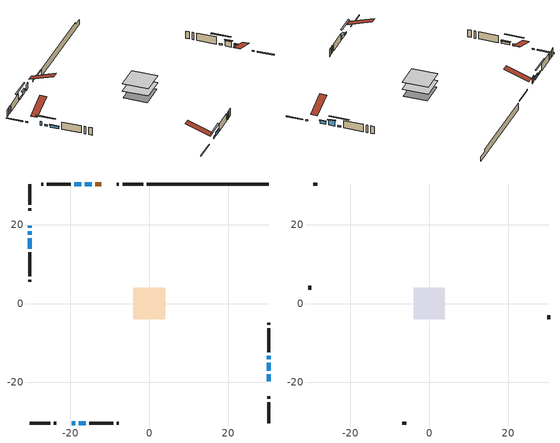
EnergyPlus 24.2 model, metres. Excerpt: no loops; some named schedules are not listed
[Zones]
conditioned space
 floor adiabatic (AdiabaticFloorConstruction): -3.98,-3.98 -3.98,3.98 3.98,3.98 3.98,-3.98 z0.61
 floor foundation (Slab1 construction): -4.02,-3.7 -4.02,3.7 4.02,3.7 4.02,-3.7 z-1.65
 wall outside (RimJoist1 construction): -1.54,30.28 -6.75,30.28 / -30.28,-30.28 -25.07,-30.28 / -30.28,30.28 -30.28,25.07 / 30.28,-30.28 30.28,-25.07 z0.61:0.91
 wall outside (RimJoist2 construction): -7.68,30.28 -8.26,30.28 / -24.14,-30.28 -23.56,-30.28 / -30.28,24.14 -30.28,23.56 / 30.28,-24.14 30.28,-23.56 z0.61:0.91
 wall outside (AdiabaticWallConstruction 1): -12.16,30.28 -13.69,30.28 z0.61:2.64
 wall outside (AdiabaticWallConstruction): -30.28,19.65 -30.28,19.23 z0.61:1.83; -19.65,-30.28 -18.79,-30.28 / -30.28,18.31 -30.28,17.44 / 30.28,-14.14 30.28,-13.27 / -17.28,30.28 -19,30.28 z0.61:1.17; 30.28,-19.65 30.28,-17.98 / -14.62,30.28 -16.35,30.28 / -17.86,-30.28 -16.13,-30.28 z0.61:1.58; 30.28,-17.05 30.28,-15.07 z0.61:2.39; -30.28,16.51 -30.28,13.87 z0.61:1.32
 wall outside (Wall1 construction): -19.93,30.28 -25.95,30.28 / -15.2,-30.28 -9.18,-30.28 / -30.28,12.94 -30.28,6.92 / 30.28,-12.35 30.28,-6.33 z0.61:3.05
 wall outside (Wall2 construction): -26.88,30.28 -27.41,30.28 / -8.26,-30.28 -7.72,-30.28 / -30.28,6 -30.28,5.46 / 30.28,-5.4 30.28,-4.86 z0.61:3.05
 wall foundation (FoundationWall1 construction): -0.61,30.28,-1.65 -0.61,30.28,0.61 27.19,30.28,0.61 27.19,30.28,-0.17 30.28,30.28,-0.17 30.28,30.28,-1.65
 window (WindowConstruction 5): -30.28,19.65 -30.28,19.23 z0.61:1.83
 window (WindowConstruction 8): -19.65,-30.28 -18.79,-30.28 z0.61:1.17
 window (WindowConstruction 9): -30.28,18.31 -30.28,17.44 z0.61:1.17
 window (WindowConstruction): 30.28,-19.65 30.28,-17.98 z0.61:1.58
 window (WindowConstruction 1): 30.28,-17.05 30.28,-15.07 z0.61:2.39
 window (WindowConstruction 2): -14.62,30.28 -16.35,30.28 z0.61:1.58
 window (WindowConstruction 3): -17.86,-30.28 -16.13,-30.28 z0.61:1.58
 window (WindowConstruction 4): -30.28,16.51 -30.28,13.87 z0.61:1.32
 window (WindowConstruction 6): 30.28,-14.14 30.28,-13.27 z0.61:1.17
 window (WindowConstruction 7): -17.28,30.28 -19,30.28 z0.61:1.17
 door (Door): -12.16,30.28 -13.69,30.28 z0.61:2.64
 ceiling adiabatic (AdiabaticFloorConstruction): 3.98,-3.98 3.98,3.98 -3.98,3.98 -3.98,-3.98 z0.61
attic - vented
 floor to conditioned space (Floor1 construction Reversed): -3.98,-3.98 -3.98,3.98 3.98,3.98 3.98,-3.98 z3.05
 wall outside (Wall3 construction): -28.34,30.28 -29.35,30.28 / -6.79,-30.28 -5.79,-30.28 / -30.28,4.53 -30.28,3.53 / 30.28,-3.93 30.28,-2.93 z0.61:3.05
 roof outside (Roof1 construction): -11.24,30.28,3.05 -11.24,22.51,5.64 -9.19,22.51,5.64 -9.19,30.28,3.05; -20.58,-30.28,3.05 -20.58,-22.51,5.64 -22.63,-22.51,5.64 -22.63,-30.28,3.05; -30.28,20.58,3.05 -22.51,20.58,5.64 -22.51,22.63,5.64 -30.28,22.63,3.05; 30.28,-20.58,3.05 22.51,-20.58,5.64 22.51,-22.63,5.64 30.28,-22.63,3.05
shading: -16.15,-30.28 -22.29,-30.28 -22.29,-30.69 -16.15,-30.69 z3.81; -30.28,14.8 -30.28,20.94 -30.69,20.94 -30.69,14.8 z3.81; 30.28,-17.78 30.28,-19.85 30.69,-19.85 30.69,-17.78 z1.78; 30.28,-14.87 30.28,-17.25 30.69,-17.25 30.69,-14.87 z2.59; -16.55,30.28 -14.42,30.28 -14.42,30.69 -16.55,30.69 z1.78; -15.93,-30.28 -18.06,-30.28 -18.06,-30.69 -15.93,-30.69 z1.78; -30.28,13.67 -30.28,16.71 -30.69,16.71 -30.69,13.67 z1.52; 30.28,-10.63 30.28,-16.78 30.69,-16.78 30.69,-10.63 z3.81; -21.64,30.28 -14.64,30.28 -14.64,30.69 -21.64,30.69 z3.81
[Building]
Building 1: Terrain=Suburbs
[Site:Location]
Edmonton Intl AP_AB: Latitude {deg}=53.31; Longitude {deg}=-113.58; Time Zone {hr}=-7; Elevation {m}=723; Keep Site Location Information=Yes
[Site:GroundTemperature:Shallow]
-1.56185, -3.61833, -3.78302, -2.80711, 1.11059, 5.01004, 8.39065, 10.5322, 10.7141, 8.97234, 5.67794, 1.89811
[Site:WaterMainsTemperature]
Calculation Method=Schedule; Temperature Schedule=mains temperature schedule
[Material] Roughness=Rough; Thermal Absorptance=0.9
Name | Thickness {m} | Conductivity {W/m-K} | Density {kg/m3} | Specific Heat {J/kg-K} | Solar Absorptance | Visible Absorptance
asphalt or fiberglass shingles | 0.00635 | 0.162714 | 1121.4 | 1465.45 | 0.4 | 0.4
ceiling loosefill ins | 0.0846667 | 0.0480833 | 16.02 | 1046.75 | 0.7 | 0.7
ceiling stud and cavity | 0.1397 | 0.0848526 | 65.682 | 1177.47 | 0.7 | 0.7
concrete 4.0 in. | 0.1016 | 1.803125 | 2242.8 | 837.4 | 0.7 | 0.7
concrete 8.0 in. | 0.2032 | 1.803125 | 2242.8 | 837.4 | 0.7 | 0.7
door material | 0.04445 | 0.053851 | 512.64 | 1214.23 | 0.7 | 0.7
exterior vertical ins | 0.0271909 | 0.029427 | 32.04 | 1214.23 | 0.7 | 0.7
floor covering | 0.0127 | 0.0433444 | 54.468 | 1339.84 | 0.6 | 0.6
floor rigid ins; wall rigid ins 1 | 0.512978 | 0.029427 | 32.04 | 1214.23 | 0.7 | 0.7
floor stud and cavity | 0.1397 | 1.75129 | 37.0049 | 1207.88 | 0.7 | 0.7
furniture material conditioned space 1 | 0.1524 | 0.115458 | 640.8 | 1214.23 | 0.6 | 0.6
gypsum board | 0.0127 | 0.160291 | 801 | 837.4 | 0.6 | 0.6
gypsum board 1 | 0.0127 | 0.160291 | 801 | 837.4 | 0.7 | 0.7
osb sheathing 0.5 in. | 0.0127 | 0.115458 | 512.64 | 1214.23 | 0.7 | 0.7
osb sheathing 0.75 in. | 0.01905 | 0.115458 | 512.64 | 1214.23 | 0.7 | 0.7
osb sheathing 2.0 in. | 0.0508 | 0.115458 | 512.64 | 1214.23 | 0.7 | 0.7
rim joist stud and cavity | 0.0508 | 0.0296939 | 125.044 | 1163.47 | 0.6 | 0.6
rim joist stud and cavity 1 | 0.0508 | 0.104357 | 50.32683 | 1063.81 | 0.6 | 0.6
wall rigid ins | 0.051816 | 0.029427 | 32.04 | 1214.23 | 0.7 | 0.7
wall stud and cavity | 0.1397 | 0.127966 | 139.0536 | 1170.24 | 0.7 | 0.7
wall stud and cavity 1 | 0.1397 | 0.390845 | 139.0536 | 1170.24 | 0.7 | 0.7
wall stud and cavity 2 | 0.0889 | 6.1454 | 50.32683 | 1063.81 | 0.6 | 0.6
wall stud and cavity 3 | 0.0889 | 0.380278 | 52.3479 | 1209.89 | 0.7 | 0.7
wall stud and cavity 4 | 0.0889 | 0.391764 | 83.0341 | 1211.67 | 0.7 | 0.7
wood siding | 0.0254 | 0.102417 | 544.68 | 1172.36 | 0.4 | 0.4
wood siding 1 | 0.00254 | 0.102417 | 544.68 | 1172.36 | 0.4 | 0.4
wood siding 2; wood siding 3; wood siding 4 | 0.0254 | 0.102417 | 544.68 | 1172.36 | 0.7 | 0.7
[WindowMaterial:SimpleGlazingSystem]
Name | U-Factor {W/m2-K} | Solar Heat Gain Coefficient
WindowMaterial | 4.06658 | 0.55
WindowMaterial 1 | 3.296079 | 0.7
WindowMaterial 2 | 4.05977 | 0.55
WindowMaterial 3 | 4.50038 | 0.53
WindowMaterial 4 | 3.30687 | 0.6
WindowMaterial 5 | 4.982445 | 0.5
[Construction]
AdiabaticFloorConstruction: floor stud and cavity, floor rigid ins, osb sheathing 0.75 in., floor covering
AdiabaticWallConstruction: wood siding 3, wall rigid ins 1, wall stud and cavity 3, gypsum board
AdiabaticWallConstruction 1: wood siding 4, wall rigid ins 1, wall stud and cavity 3, gypsum board
Door: door material
Floor1 construction Reversed: gypsum board, ceiling stud and cavity, ceiling loosefill ins
FoundationWall1 construction: concrete 8.0 in., gypsum board 1
furniture construction conditioned space 1: furniture material conditioned space 1
PartitionWallConstruction: gypsum board, wall stud and cavity 4, gypsum board
RimJoist1 construction: wood siding 2, osb sheathing 2.0 in., rim joist stud and cavity
RimJoist2 construction: wood siding 2, rim joist stud and cavity 1
Roof1 construction: asphalt or fiberglass shingles
Slab1 construction: concrete 4.0 in.
Wall1 construction: wood siding, wall rigid ins, osb sheathing 0.5 in., wall stud and cavity, gypsum board
Wall2 construction: wood siding, wall rigid ins, osb sheathing 0.5 in., wall stud and cavity 1, gypsum board
Wall3 construction: wood siding 1, wall stud and cavity 2
WindowConstruction: WindowMaterial
WindowConstruction 1: WindowMaterial 1
WindowConstruction 2; WindowConstruction 3: WindowMaterial 2
WindowConstruction 4: WindowMaterial 3
WindowConstruction 5: WindowMaterial 4
WindowConstruction 6; WindowConstruction 7; WindowConstruction 8; WindowConstruction 9: WindowMaterial 5
[Zone] Multiplier=1; Part of Total Floor Area=Yes
Name | Volume {m3}
attic - vented | 26.6818
conditioned space | 302.8
[Space]
Name | Zone | Volume {m3}
attic - vented 1 | attic - vented | 26.6818
conditioned space 1 | conditioned space | 302.8
[ZoneInfiltration:EffectiveLeakageArea]
infil attic - vented 1: Zone or Space=attic - vented 1; Schedule=Always On Discrete; Effective Air Leakage Area {cm2}=2209.39; Stack Coefficient=0.000349498; Wind Coefficient=1.26311e-05
[ZoneMixing]
whole house fan mix: Zone or Space=attic - vented; Schedule=Always On Continuous; Design Flow Rate Calculation Method=Flow/Zone; Design Flow Rate {m3/s}=0; Source Zone or Space=conditioned space
[SurfaceProperty:ExposedFoundationPerimeter]
Slab1: Exposed Perimeter Calculation Method=TotalExposedPerimeter; Total Exposed Perimeter {m}=30.888
[InternalMass] Zone or ZoneList=conditioned space; Space or SpaceList=conditioned space 1
Name | Construction | Surface Area {m2}
furniture mass conditioned space 1 | furniture construction conditioned space 1 | 49.2121
partition wall mass | PartitionWallConstruction | 123.03
[Lights]
interior lighting: Zone or ZoneList or Space or SpaceList=conditioned space 1; Schedule=interior lighting schedule; Design Level Calculation Method=LightingLevel; Lighting Level {W}=343.2; Return Air Fraction=0; Fraction Radiant=0.6; Fraction Visible=0.2; Fraction Replaceable=1
[People]
occupants: Zone or ZoneList or Space or SpaceList=conditioned space 1; Number of People Schedule=occupants schedule; Number of People Calculation Method=People; Number of People=3; Fraction Radiant=0.314171; Sensible Heat Fraction=0.56303; Activity Level Schedule=occupants activity schedule; Carbon Dioxide Generation Rate {m3/s-W}=0; Enable ASHRAE 55 Comfort Warnings=No; Mean Radiant Temperature Calculation Type=EnclosureAveraged
[ElectricEquipment] Zone or ZoneList or Space or SpaceList=conditioned space 1; Design Level Calculation Method=EquipmentLevel
Name | Schedule | Design Level {W} | Fraction Latent | Fraction Radiant | Fraction Lost
clothes dryer | clothes dryer schedule | 140.772 | 0.015 | 0.081 | 0.85
clothes washer | clothes washer schedule | 32.1985 | 0.03 | 0.162 | 0.7
cooking range | cooking range schedule | 215.147 | 0.08 | 0.432 | 0.2
dishwasher | dishwasher schedule | 66.8632 | 0.3 | 0.18 | 0.4
fridge | fridge schedule | 72.9452 | 0 | 0.6 | 0
mech vent bath fan 0 | mech vent bath fan 0 schedule | 50.2 | 0 | 0 | 1
mech vent house fan | mech vent house fan schedule | 0 | 0 | 0 | 1
mech vent house fan cfis | mech vent house fan cfis schedule | 0 | 0 | 0 | 0
mech vent range fan 0 | mech vent range fan 0 schedule | 57 | 0 | 0 | 1
misc plug loads | misc plug loads schedule | 494.7 | 0.045 | 0.513 | 0.1
whole house fan | Always On Discrete | 0 | 0 | 0 | 1
[OtherEquipment] Zone or ZoneList or Space or SpaceList=conditioned space 1; Design Level Calculation Method=EquipmentLevel
Name | Fuel Type | Schedule | Design Level {W} | Fraction Latent | Fraction Radiant | Fraction Lost
clothes dryer 1 | Electricity | clothes dryer schedule | 0 | 0.015 | 0.081 | 0.85
cooking range 1 | Electricity | cooking range schedule | 0 | 0.08 | 0.432 | 0.2
general water use latent | None | general water use schedule | 62.594 | 1 | 0 | 0
general water use sensible | None | general water use schedule | -61.6891 | 0 | 0.6 | 0
mech vent house fan latent load | None | Always On Discrete | 0 | 1 | 0 | 0
mech vent house fan sensible load | None | Always On Discrete | 0 | 0 | 0 | 0
water heater energy adjustment1 | NaturalGas | Always On Discrete | 0.01 | 0 | 0 | 1
[ZoneInfiltration:DesignFlowRate] Zone or ZoneList or Space or SpaceList=conditioned space 1; Schedule=Always On Discrete; Design Flow Rate Calculation Method=Flow/Zone; Design Flow Rate {m3/s}=0
infil flow; natural vent flow; whole house fan flow
[AvailabilityManager:Scheduled]
furnace airloop Availability Manager: Schedule=Always On Discrete
[Foundation:Kiva]
Foundation Kiva 1: Initial Indoor Air Temperature {C}=18; Wall Height Above Grade {m}=0.609996; Wall Depth Below Slab {m}=0.2032; Custom Block Material Name 1=exterior vertical ins; Custom Block Depth 1 {m}=2.26; Custom Block X Position 1 {m}=0.2159; Custom Block Z Position 1 {m}=0
[Foundation:Kiva:Settings]
Soil Conductivity {W/m-K}=0.849921; Soil Density {kg/m3}=1842.3; Soil Specific Heat {J/kg-K}=418.7; Ground Solar Absorptivity=0.9; Ground Thermal Absorptivity=0.9; Ground Surface Roughness {m}=0.03; Far-Field Width {m}=40; Deep-Ground Boundary Condition=ZeroFlux; Deep-Ground Depth {m}=40; Minimum Cell Dimension {m}=0.2; Maximum Cell Growth Coefficient=3; Simulation Timestep=Timestep
[Exterior:Lights]
exterior lighting: Schedule=exterior lighting schedule; Design Level {W}=75.6
[EnergyManagementSystem:GlobalVariable]
furnace_airloop_Fan_RTF
infil_program_Qfan
infil_program_Qinf
natural_vent_program_Qnv
natural_vent_program_Qwhf
[EnergyManagementSystem:Sensor]
Name | Output:Variable or Output:Meter Index Key | Output:Variable or Output:Meter
airflow_gain | infil flow | Infiltration Sensible Heat Gain Energy
airflow_gain_1 | natural vent flow | Infiltration Sensible Heat Gain Energy
airflow_gain_2 | whole house fan flow | Infiltration Sensible Heat Gain Energy
airflow_loss | infil flow | Infiltration Sensible Heat Loss Energy
airflow_loss_1 | natural vent flow | Infiltration Sensible Heat Loss Energy
airflow_loss_2 | whole house fan flow | Infiltration Sensible Heat Loss Energy
clg_load_cond |  | Cooling:EnergyTransfer:Zone:CONDITIONED SPACE
clg_sp_s; clg_sp_s_1 | cooling setpoint | Schedule Value
clothes_dryer_exhaust_0_sch_s | clothes dryer exhaust 0 schedule | Schedule Value
cool_season | cooling season schedule | Schedule Value
htg_load_cond |  | Heating:EnergyTransfer:Zone:CONDITIONED SPACE
htg_sp_s; htg_sp_s_1 | heating setpoint | Schedule Value
ig_ee_conv | clothes dryer | Electric Equipment Convective Heating Energy
ig_ee_conv_2 | cooking range | Electric Equipment Convective Heating Energy
ig_ee_conv_4 | fridge | Electric Equipment Convective Heating Energy
ig_ee_conv_5 | misc plug loads | Electric Equipment Convective Heating Energy
ig_ee_conv_6 | whole house fan | Electric Equipment Convective Heating Energy
ig_ee_rad | clothes dryer | Electric Equipment Radiant Heating Energy
ig_ee_rad_2 | cooking range | Electric Equipment Radiant Heating Energy
ig_ee_rad_4 | fridge | Electric Equipment Radiant Heating Energy
ig_ee_rad_5 | misc plug loads | Electric Equipment Radiant Heating Energy
ig_ee_rad_6 | whole house fan | Electric Equipment Radiant Heating Energy
ig_lgt_conv | interior lighting | Lights Convective Heating Energy
ig_lgt_rad | interior lighting | Lights Radiant Heating Energy
ig_lgt_vis | interior lighting | Lights Visible Radiation Heating Energy
ig_oe_conv | clothes dryer 1 | Other Equipment Convective Heating Energy
ig_oe_conv_1 | cooking range 1 | Other Equipment Convective Heating Energy
ig_oe_conv_2 | general water use latent | Other Equipment Convective Heating Energy
ig_oe_conv_3 | general water use sensible | Other Equipment Convective Heating Energy
ig_oe_conv_4 | water heater energy adjustment1 | Other Equipment Convective Heating Energy
ig_oe_rad | clothes dryer 1 | Other Equipment Radiant Heating Energy
ig_oe_rad_1 | cooking range 1 | Other Equipment Radiant Heating Energy
ig_oe_rad_2 | general water use latent | Other Equipment Radiant Heating Energy
ig_oe_rad_3 | general water use sensible | Other Equipment Radiant Heating Energy
ig_oe_rad_4 | water heater energy adjustment1 | Other Equipment Radiant Heating Energy
ig_ppl_conv | occupants | People Convective Heating Energy
ig_ppl_rad | occupants | People Radiant Heating Energy
im_conv | furniture mass conditioned space 1 | Surface Inside Face Convection Heat Gain Energy
im_conv_1 | partition wall mass | Surface Inside Face Convection Heat Gain Energy
im_ig | furniture mass conditioned space 1 | Surface Inside Face Internal Gains Radiation Heat Gain Energy
im_ig_1 | partition wall mass | Surface Inside Face Internal Gains Radiation Heat Gain Energy
im_lgt | furniture mass conditioned space 1 | Surface Inside Face Lights Radiation Heat Gain Energy
im_lgt_1 | partition wall mass | Surface Inside Face Lights Radiation Heat Gain Energy
im_sol | furniture mass conditioned space 1 | Surface Inside Face Solar Radiation Heat Gain Energy
im_sol_1 | partition wall mass | Surface Inside Face Solar Radiation Heat Gain Energy
im_surf | furniture mass conditioned space 1 | Surface Inside Face Net Surface Thermal Radiation Heat Gain Energy
im_surf_1 | partition wall mass | Surface Inside Face Net Surface Thermal Radiation Heat Gain Energy
mech_vent_bath_fan_0_sch_s | mech vent bath fan 0 schedule | Schedule Value
mech_vent_range_fan_0_sch_s | mech vent range fan 0 schedule | Schedule Value
mv_conv | mech vent bath fan 0 | Electric Equipment Convective Heating Energy
mv_conv_1 | mech vent house fan | Electric Equipment Convective Heating Energy
mv_conv_2 | mech vent house fan cfis | Electric Equipment Convective Heating Energy
mv_conv_3 | mech vent range fan 0 | Electric Equipment Convective Heating Energy
mv_conv_4 | mech vent house fan latent load | Other Equipment Convective Heating Energy
mv_conv_5 | mech vent house fan sensible load | Other Equipment Convective Heating Energy
mv_rad | mech vent bath fan 0 | Electric Equipment Radiant Heating Energy
mv_rad_1 | mech vent house fan | Electric Equipment Radiant Heating Energy
mv_rad_2 | mech vent house fan cfis | Electric Equipment Radiant Heating Energy
mv_rad_3 | mech vent range fan 0 | Electric Equipment Radiant Heating Energy
mv_rad_4 | mech vent house fan latent load | Other Equipment Radiant Heating Energy
mv_rad_5 | mech vent house fan sensible load | Other Equipment Radiant Heating Energy
natural_vent_s | natural vent schedule | Schedule Value
out_pb_s |  | Site Outdoor Air Barometric Pressure
out_wt_s |  | Site Outdoor Air Humidity Ratio
site_vw_s |  | Site Wind Speed
ss_back_out | Window1 | Surface Window Shortwave from Zone Back Out Window Heat Transfer Rate
ss_back_out_1 | Window11 | Surface Window Shortwave from Zone Back Out Window Heat Transfer Rate
ss_back_out_2 | Window12 | Surface Window Shortwave from Zone Back Out Window Heat Transfer Rate
ss_back_out_3 | Window2 | Surface Window Shortwave from Zone Back Out Window Heat Transfer Rate
ss_back_out_4 | Window3 | Surface Window Shortwave from Zone Back Out Window Heat Transfer Rate
ss_back_out_5 | Window4 | Surface Window Shortwave from Zone Back Out Window Heat Transfer Rate
ss_back_out_6 | Window5 | Surface Window Shortwave from Zone Back Out Window Heat Transfer Rate
ss_back_out_7 | Window6 | Surface Window Shortwave from Zone Back Out Window Heat Transfer Rate
ss_back_out_8 | Window8 | Surface Window Shortwave from Zone Back Out Window Heat Transfer Rate
ss_back_out_9 | Window9 | Surface Window Shortwave from Zone Back Out Window Heat Transfer Rate
ss_conv | Door1 | Surface Inside Face Convection Heat Gain Energy
ss_conv_1 | Window1 | Surface Inside Face Convection Heat Gain Energy
ss_conv_10 | Window9 | Surface Inside Face Convection Heat Gain Energy
ss_conv_2 | Window11 | Surface Inside Face Convection Heat Gain Energy
ss_conv_3 | Window12 | Surface Inside Face Convection Heat Gain Energy
ss_conv_4 | Window2 | Surface Inside Face Convection Heat Gain Energy
ss_conv_5 | Window3 | Surface Inside Face Convection Heat Gain Energy
ss_conv_6 | Window4 | Surface Inside Face Convection Heat Gain Energy
ss_conv_7 | Window5 | Surface Inside Face Convection Heat Gain Energy
ss_conv_8 | Window6 | Surface Inside Face Convection Heat Gain Energy
ss_conv_9 | Window8 | Surface Inside Face Convection Heat Gain Energy
ss_ig | Door1 | Surface Inside Face Internal Gains Radiation Heat Gain Energy
ss_ig_1 | Window1 | Surface Inside Face Internal Gains Radiation Heat Gain Energy
ss_ig_10 | Window9 | Surface Inside Face Internal Gains Radiation Heat Gain Energy
ss_ig_2 | Window11 | Surface Inside Face Internal Gains Radiation Heat Gain Energy
ss_ig_3 | Window12 | Surface Inside Face Internal Gains Radiation Heat Gain Energy
ss_ig_4 | Window2 | Surface Inside Face Internal Gains Radiation Heat Gain Energy
ss_ig_5 | Window3 | Surface Inside Face Internal Gains Radiation Heat Gain Energy
ss_ig_6 | Window4 | Surface Inside Face Internal Gains Radiation Heat Gain Energy
ss_ig_7 | Window5 | Surface Inside Face Internal Gains Radiation Heat Gain Energy
ss_ig_8 | Window6 | Surface Inside Face Internal Gains Radiation Heat Gain Energy
ss_ig_9 | Window8 | Surface Inside Face Internal Gains Radiation Heat Gain Energy
ss_lgt | Door1 | Surface Inside Face Lights Radiation Heat Gain Energy
ss_sol | Door1 | Surface Inside Face Solar Radiation Heat Gain Energy
ss_surf | Door1 | Surface Inside Face Net Surface Thermal Radiation Heat Gain Energy
ss_surf_1 | Window1 | Surface Inside Face Net Surface Thermal Radiation Heat Gain Energy
ss_surf_10 | Window9 | Surface Inside Face Net Surface Thermal Radiation Heat Gain Energy
ss_surf_2 | Window11 | Surface Inside Face Net Surface Thermal Radiation Heat Gain Energy
ss_surf_3 | Window12 | Surface Inside Face Net Surface Thermal Radiation Heat Gain Energy
ss_surf_4 | Window2 | Surface Inside Face Net Surface Thermal Radiation Heat Gain Energy
ss_surf_5 | Window3 | Surface Inside Face Net Surface Thermal Radiation Heat Gain Energy
ss_surf_6 | Window4 | Surface Inside Face Net Surface Thermal Radiation Heat Gain Energy
ss_surf_7 | Window5 | Surface Inside Face Net Surface Thermal Radiation Heat Gain Energy
ss_surf_8 | Window6 | Surface Inside Face Net Surface Thermal Radiation Heat Gain Energy
ss_surf_9 | Window8 | Surface Inside Face Net Surface Thermal Radiation Heat Gain Energy
ss_trans_in | Window1 | Surface Window Transmitted Solar Radiation Rate
ss_trans_in_1 | Window11 | Surface Window Transmitted Solar Radiation Rate
ss_trans_in_2 | Window12 | Surface Window Transmitted Solar Radiation Rate
ss_trans_in_3 | Window2 | Surface Window Transmitted Solar Radiation Rate
ss_trans_in_4 | Window3 | Surface Window Transmitted Solar Radiation Rate
ss_trans_in_5 | Window4 | Surface Window Transmitted Solar Radiation Rate
ss_trans_in_6 | Window5 | Surface Window Transmitted Solar Radiation Rate
ss_trans_in_7 | Window6 | Surface Window Transmitted Solar Radiation Rate
ss_trans_in_8 | Window8 | Surface Window Transmitted Solar Radiation Rate
ss_trans_in_9 | Window9 | Surface Window Transmitted Solar Radiation Rate
ss_trans_out | Window1 | Surface Inside Face Initial Transmitted Diffuse Transmitted Out Window Solar Radiation Rate
ss_trans_out_1 | Window11 | Surface Inside Face Initial Transmitted Diffuse Transmitted Out Window Solar Radiation Rate
ss_trans_out_2 | Window12 | Surface Inside Face Initial Transmitted Diffuse Transmitted Out Window Solar Radiation Rate
ss_trans_out_3 | Window2 | Surface Inside Face Initial Transmitted Diffuse Transmitted Out Window Solar Radiation Rate
ss_trans_out_4 | Window3 | Surface Inside Face Initial Transmitted Diffuse Transmitted Out Window Solar Radiation Rate
ss_trans_out_5 | Window4 | Surface Inside Face Initial Transmitted Diffuse Transmitted Out Window Solar Radiation Rate
ss_trans_out_6 | Window5 | Surface Inside Face Initial Transmitted Diffuse Transmitted Out Window Solar Radiation Rate
ss_trans_out_7 | Window6 | Surface Inside Face Initial Transmitted Diffuse Transmitted Out Window Solar Radiation Rate
ss_trans_out_8 | Window8 | Surface Inside Face Initial Transmitted Diffuse Transmitted Out Window Solar Radiation Rate
ss_trans_out_9 | Window9 | Surface Inside Face Initial Transmitted Diffuse Transmitted Out Window Solar Radiation Rate
s_conv | Floor1 | Surface Inside Face Convection Heat Gain Energy
s_conv_1 | FoundationWall1 | Surface Inside Face Convection Heat Gain Energy
s_conv_10 | RimJoist2:270 | Surface Inside Face Convection Heat Gain Energy
s_conv_11 | RimJoist2:90 | Surface Inside Face Convection Heat Gain Energy
s_conv_12 | Slab1 | Surface Inside Face Convection Heat Gain Energy
s_conv_13 | Wall1:0 | Surface Inside Face Convection Heat Gain Energy
s_conv_14 | Wall1:180 | Surface Inside Face Convection Heat Gain Energy
s_conv_15 | Wall1:270 | Surface Inside Face Convection Heat Gain Energy
s_conv_16 | Wall1:90 | Surface Inside Face Convection Heat Gain Energy
s_conv_17 | Wall2:0 | Surface Inside Face Convection Heat Gain Energy
s_conv_18 | Wall2:180 | Surface Inside Face Convection Heat Gain Energy
s_conv_19 | Wall2:270 | Surface Inside Face Convection Heat Gain Energy
s_conv_2 | inferred conditioned ceiling | Surface Inside Face Convection Heat Gain Energy
s_conv_20 | Wall2:90 | Surface Inside Face Convection Heat Gain Energy
s_conv_3 | inferred conditioned floor | Surface Inside Face Convection Heat Gain Energy
s_conv_4 | RimJoist1:0 | Surface Inside Face Convection Heat Gain Energy
s_conv_5 | RimJoist1:180 | Surface Inside Face Convection Heat Gain Energy
s_conv_6 | RimJoist1:270 | Surface Inside Face Convection Heat Gain Energy
s_conv_7 | RimJoist1:90 | Surface Inside Face Convection Heat Gain Energy
s_conv_8 | RimJoist2:0 | Surface Inside Face Convection Heat Gain Energy
s_conv_9 | RimJoist2:180 | Surface Inside Face Convection Heat Gain Energy
s_ig | Floor1 | Surface Inside Face Internal Gains Radiation Heat Gain Energy
s_ig_1 | FoundationWall1 | Surface Inside Face Internal Gains Radiation Heat Gain Energy
s_ig_10 | RimJoist2:270 | Surface Inside Face Internal Gains Radiation Heat Gain Energy
s_ig_11 | RimJoist2:90 | Surface Inside Face Internal Gains Radiation Heat Gain Energy
s_ig_12 | Slab1 | Surface Inside Face Internal Gains Radiation Heat Gain Energy
s_ig_13 | Wall1:0 | Surface Inside Face Internal Gains Radiation Heat Gain Energy
s_ig_14 | Wall1:180 | Surface Inside Face Internal Gains Radiation Heat Gain Energy
s_ig_15 | Wall1:270 | Surface Inside Face Internal Gains Radiation Heat Gain Energy
s_ig_16 | Wall1:90 | Surface Inside Face Internal Gains Radiation Heat Gain Energy
s_ig_17 | Wall2:0 | Surface Inside Face Internal Gains Radiation Heat Gain Energy
s_ig_18 | Wall2:180 | Surface Inside Face Internal Gains Radiation Heat Gain Energy
